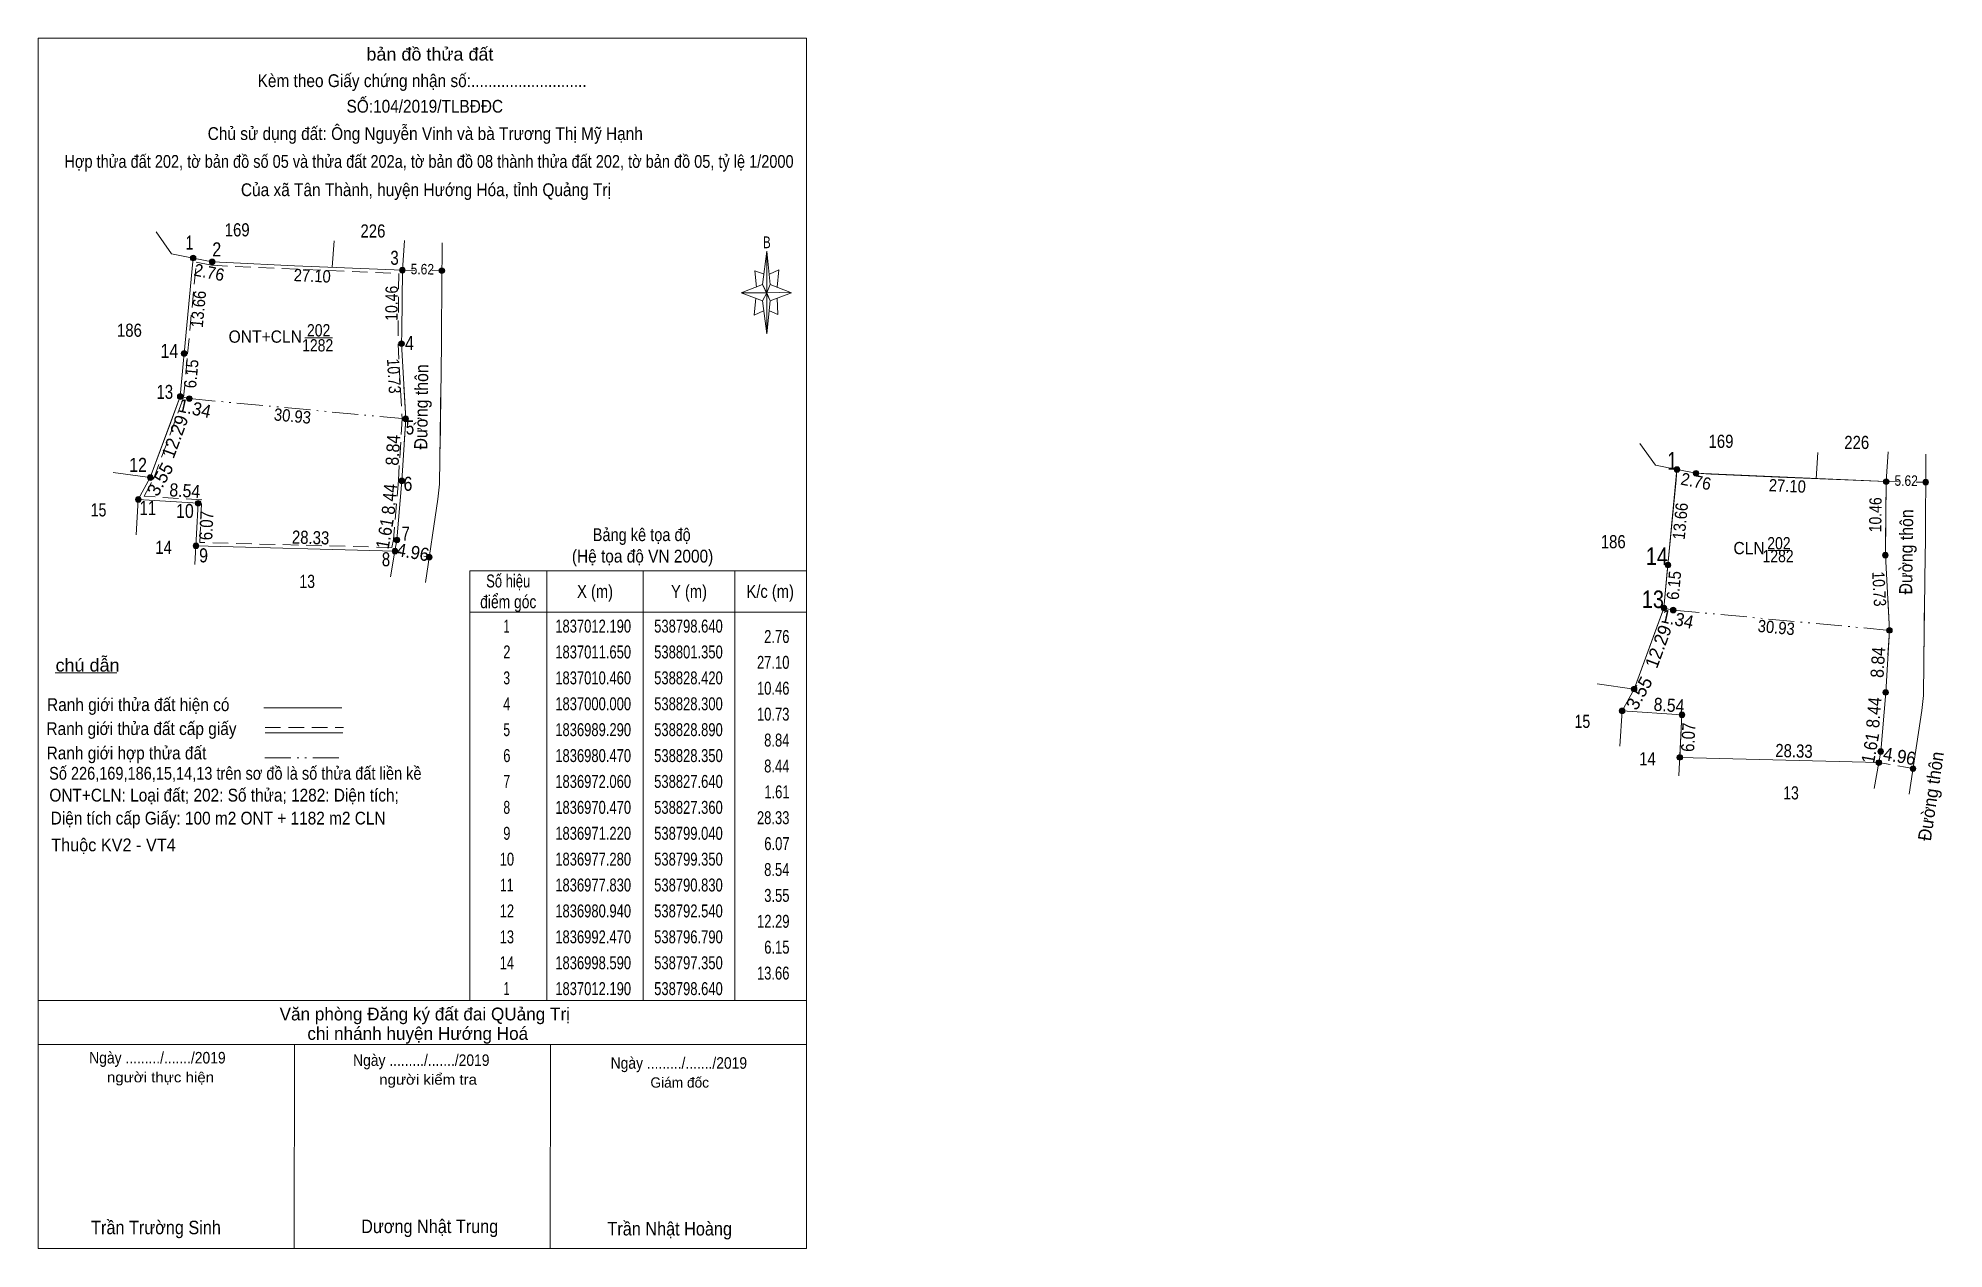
# Model space of a CAD drawing. Header units: metres. Extents: x 538565 to 538837, y 1836901 to 1837074.
import ezdxf
from ezdxf.enums import TextEntityAlignment as Align

# ---------------------------------------------------------------- set-up
doc = ezdxf.new("R2010")
doc.units = ezdxf.units.M
doc.header["$LTSCALE"] = 0.74
doc.linetypes.add('DASH_DOUBLE_DOT', pattern=[9.2, 5, -1.2, 0.3, -1.2, 0.3, -1.2])
doc.linetypes.add('MEDIUM_DASHED', pattern=[4.5, 3, -1.5])
for name, color, linetype, lineweight in [('1', 7, 'Continuous', 13), ('10', 7, 'Continuous', 13), ('12', 7, 'Continuous', 13), ('13', 7, 'Continuous', 13), ('17', 7, 'Continuous', 13), ('2', 7, 'Continuous', 13), ('23', 7, 'Continuous', 13), ('5', 7, 'Continuous', 13), ('54', 7, 'Continuous', 25), ('6', 7, 'Continuous', 13), ('63', 7, 'Continuous', 13)]:
    doc.layers.add(name, color=color, linetype=linetype, lineweight=lineweight)
doc.layers.add('62', color=7, linetype='Continuous')

msp = doc.modelspace()

# ---------------------------------------------------------------- hatches: boundary and pattern name
at = {"layer": '54'}
for points in [[(538587.69, 1837042.29, 1), (538587.19, 1837042.29, 1)], [(538590.4, 1837041.75, 1), (538589.9, 1837041.75, 1)], [(538617.47, 1837040.56, 1), (538616.97, 1837040.56, 1)], [(538623.09, 1837040.49, 1), (538622.59, 1837040.49, 1)], [(538617.35, 1837030.1, 1), (538616.85, 1837030.1, 1)], [(538586.4, 1837028.68, 1), (538585.9, 1837028.68, 1)], [(538585.84, 1837022.57, 1), (538585.34, 1837022.57, 1)], [(538585.84, 1837022.57, 1), (538585.34, 1837022.57, 1)], [(538587.15, 1837022.28, 1), (538586.65, 1837022.28, 1)], [(538587.15, 1837022.28, 1), (538586.65, 1837022.28, 1)], [(538617.94, 1837019.39, 1), (538617.44, 1837019.39, 1)], [(538617.94, 1837019.39, 1), (538617.44, 1837019.39, 1)], [(538798.89, 1837012.19, 1), (538798.39, 1837012.19, 1)], [(538801.6, 1837011.65, 1), (538801.1, 1837011.65, 1)], [(538828.67, 1837010.46, 1), (538828.17, 1837010.46, 1)], [(538834.29, 1837010.39, 1), (538833.79, 1837010.39, 1)], [(538797.6, 1836998.58, 1), (538797.1, 1836998.58, 1)], [(538828.55, 1837000, 1), (538828.05, 1837000, 1)], [(538797.04, 1836992.47, 1), (538796.54, 1836992.47, 1)], [(538797.04, 1836992.47, 1), (538796.54, 1836992.47, 1)], [(538798.35, 1836992.18, 1), (538797.85, 1836992.18, 1)], [(538798.35, 1836992.18, 1), (538797.85, 1836992.18, 1)], [(538829.14, 1836989.29, 1), (538828.64, 1836989.29, 1)], [(538829.14, 1836989.29, 1), (538828.64, 1836989.29, 1)]]:
    msp.add_hatch(color=256, dxfattribs=at).paths.add_polyline_path(points)
at = {"layer": '63'}
for points in [[(538587.84, 1837042.29, 1), (538587.04, 1837042.29, 1)], [(538590.55, 1837041.75, 1), (538589.75, 1837041.75, 1)], [(538617.62, 1837040.56, 1), (538616.82, 1837040.56, 1)], [(538623.24, 1837040.49, 1), (538622.44, 1837040.49, 1)], [(538617.5, 1837030.1, 1), (538616.7, 1837030.1, 1)], [(538586.55, 1837028.69, 1), (538585.75, 1837028.69, 1)], [(538585.99, 1837022.57, 1), (538585.19, 1837022.57, 1)], [(538587.3, 1837022.28, 1), (538586.5, 1837022.28, 1)], [(538618.09, 1837019.39, 1), (538617.29, 1837019.39, 1)], [(538581.74, 1837011.04, 1), (538580.94, 1837011.04, 1)], [(538799.04, 1837012.19, 1), (538798.24, 1837012.19, 1)], [(538801.75, 1837011.65, 1), (538800.95, 1837011.65, 1)], [(538617.55, 1837010.57, 1), (538616.75, 1837010.57, 1)], [(538828.82, 1837010.46, 1), (538828.02, 1837010.46, 1)], [(538834.44, 1837010.39, 1), (538833.64, 1837010.39, 1)], [(538580.03, 1837007.93, 1), (538579.23, 1837007.93, 1)], [(538588.55, 1837007.38, 1), (538587.75, 1837007.38, 1)], [(538588.24, 1837001.32, 1), (538587.44, 1837001.32, 1)], [(538616.56, 1837000.57, 1), (538615.76, 1837000.57, 1)], [(538616.84, 1837002.16, 1), (538616.04, 1837002.16, 1)], [(538828.7, 1837000, 1), (538827.9, 1837000, 1)], [(538621.44, 1836999.71, 1), (538620.64, 1836999.71, 1)], [(538797.75, 1836998.59, 1), (538796.95, 1836998.59, 1)], [(538797.19, 1836992.47, 1), (538796.39, 1836992.47, 1)], [(538798.5, 1836992.18, 1), (538797.7, 1836992.18, 1)], [(538829.29, 1836989.29, 1), (538828.49, 1836989.29, 1)], [(538792.94, 1836980.94, 1), (538792.14, 1836980.94, 1)], [(538828.75, 1836980.47, 1), (538827.95, 1836980.47, 1)], [(538791.23, 1836977.83, 1), (538790.43, 1836977.83, 1)], [(538799.75, 1836977.28, 1), (538798.95, 1836977.28, 1)], [(538799.44, 1836971.22, 1), (538798.64, 1836971.22, 1)], [(538827.76, 1836970.47, 1), (538826.96, 1836970.47, 1)], [(538828.04, 1836972.06, 1), (538827.24, 1836972.06, 1)], [(538832.64, 1836969.61, 1), (538831.84, 1836969.61, 1)]]:
    msp.add_hatch(color=256, dxfattribs=at).paths.add_polyline_path(points)

# ---------------------------------------------------------------- linework, layer by layer
at = {"layer": '1', "linetype": 'MEDIUM_DASHED'}
msp.add_lwpolyline([(538587.89, 1837041.69), (538590.09, 1837041.25), (538616.71, 1837040.08), (538616.6, 1837030.09), (538617.19, 1837019.39), (538616.65, 1837010.61), (538615.94, 1837002.22), (538615.74, 1837001.08), (538588.37, 1837001.81), (538588.67, 1837007.85), (538580.45, 1837008.38), (538581.8, 1837010.83), (538586.08, 1837022.46), (538586.65, 1837028.64)], close=True, dxfattribs=at)
at = {"layer": '1'}
msp.add_lwpolyline([(538798.64, 1837012.19), (538801.35, 1837011.65), (538828.42, 1837010.46), (538828.3, 1837000), (538828.89, 1836989.29), (538828.35, 1836980.47), (538827.64, 1836972.06), (538827.36, 1836970.47), (538799.04, 1836971.22), (538799.35, 1836977.28), (538790.83, 1836977.83), (538792.54, 1836980.94), (538796.79, 1836992.47), (538797.35, 1836998.59)], close=True, dxfattribs=at)
at = {"layer": '10'}
for p, q in [((538582.16, 1837046.01), (538584.37, 1837042.91)), ((538584.37, 1837042.91), (538587.44, 1837042.29)), ((538587.3, 1837040.81), (538586.15, 1837028.69)), ((538617.22, 1837040.56), (538617.12, 1837031.87)), ((538793.36, 1837015.91), (538795.57, 1837012.81)), ((538795.57, 1837012.81), (538798.64, 1837012.19)), ((538798.5, 1837010.71), (538797.35, 1836998.59)), ((538828.42, 1837010.46), (538828.32, 1837001.77))]:
    msp.add_line(p, q, dxfattribs=at)
for points in [[(538592.24, 1837041.65), (538601.87, 1837041.19), (538617.22, 1837040.56)], [(538617.12, 1837031.87), (538617.1, 1837030.1), (538617.69, 1837019.39), (538617.47, 1837015.87)], [(538586.06, 1837027.77), (538585.59, 1837022.57), (538584.26, 1837018.95)], [(538803.44, 1837011.55), (538813.07, 1837011.09), (538828.42, 1837010.46)], [(538828.32, 1837001.77), (538828.3, 1837000), (538828.89, 1836989.29), (538828.67, 1836985.77)], [(538797.26, 1836997.67), (538796.79, 1836992.47), (538795.46, 1836988.85)]]:
    msp.add_lwpolyline(points, dxfattribs=at)
at = {"layer": '12'}
for p, q in [((538587.44, 1837042.29), (538587.3, 1837040.81)), ((538618.99, 1837040.53), (538617.22, 1837040.56)), ((538622.84, 1837040.49), (538621.48, 1837040.5)), ((538586.15, 1837028.69), (538586.06, 1837027.77)), ((538798.64, 1837012.19), (538798.5, 1837010.71)), ((538830.19, 1837010.43), (538828.42, 1837010.46)), ((538834.04, 1837010.39), (538832.68, 1837010.4)), ((538797.35, 1836998.59), (538797.26, 1836997.67))]:
    msp.add_line(p, q, dxfattribs=at)
for points in [[(538587.44, 1837042.29), (538590.15, 1837041.75), (538592.24, 1837041.65)], [(538798.64, 1837012.19), (538801.35, 1837011.65), (538803.44, 1837011.55)]]:
    msp.add_lwpolyline(points, dxfattribs=at)
at = {"layer": '13'}
for p, q in [((538603.32, 1837030.92), (538607.29, 1837030.93)), ((538811.64, 1837000.66), (538814.9, 1837000.67))]:
    msp.add_line(p, q, dxfattribs=at)
at = {"layer": '17'}
for p, q in [((538567.78, 1836983.25), (538576.58, 1836983.25)), ((538565.37, 1836901.31), (538565.39, 1836930.35)), ((538601.82, 1836901.28), (538601.84, 1836930.32)), ((538638.27, 1836901.26), (538638.29, 1836930.31))]:
    msp.add_line(p, q, dxfattribs=at)
at = {"layer": '2', "linetype": 'DASH_DOUBLE_DOT'}
for p, q in [((538585.59, 1837022.57), (538586.9, 1837022.28)), ((538586.9, 1837022.28), (538617.69, 1837019.39)), ((538796.79, 1836992.47), (538798.1, 1836992.18)), ((538798.1, 1836992.18), (538828.89, 1836989.29))]:
    msp.add_line(p, q, dxfattribs=at)
at = {"layer": '2'}
for p, q in [((538576.07, 1837011.78), (538581.34, 1837011.04)), ((538579.63, 1837007.93), (538588.15, 1837007.38)), ((538588.15, 1837007.38), (538587.7, 1836998.68)), ((538587.84, 1837001.32), (538616.16, 1837000.57)), ((538616.16, 1837000.57), (538615.52, 1836996.9)), ((538616.97, 1837000.43), (538616.16, 1837000.57)), ((538621.04, 1836999.71), (538620.25, 1836999.85)), ((538787.27, 1836981.68), (538792.54, 1836980.94)), ((538790.83, 1836977.83), (538799.35, 1836977.28)), ((538799.35, 1836977.28), (538798.9, 1836968.58)), ((538799.04, 1836971.22), (538827.36, 1836970.47)), ((538827.36, 1836970.47), (538826.72, 1836966.8))]:
    msp.add_line(p, q, dxfattribs=at)
at = {"layer": '2', "linetype": 'MEDIUM_DASHED'}
msp.add_line((538832.24, 1836969.61), (538827.36, 1836970.47), dxfattribs=at)
at = {"layer": '2'}
for points in [[(538586.06, 1837027.77), (538585.59, 1837022.57), (538581.34, 1837011.04), (538579.63, 1837007.93), (538579.31, 1837002.9)], [(538617.43, 1837024.06), (538617.69, 1837019.39), (538617.15, 1837010.57), (538616.44, 1837002.16), (538616.16, 1837000.57)], [(538622.69, 1837024.25), (538622.51, 1837010.11), (538622.27, 1837007.97), (538620.5, 1836996.09)], [(538797.26, 1836997.67), (538796.79, 1836992.47), (538792.54, 1836980.94), (538790.83, 1836977.83), (538790.51, 1836972.8)], [(538828.63, 1836993.96), (538828.89, 1836989.29), (538828.35, 1836980.47), (538827.64, 1836972.06), (538827.36, 1836970.47)], [(538833.89, 1836994.15), (538833.71, 1836980.01), (538833.47, 1836977.87), (538831.7, 1836965.99)]]:
    msp.add_lwpolyline(points, dxfattribs=at)
at = {"layer": '23'}
for p, q in [((538607.23, 1837040.97), (538607.5, 1837044.72)), ((538617.51, 1837044.79), (538617.22, 1837040.56)), ((538622.77, 1837030.1), (538622.58, 1837015.15)), ((538818.43, 1837010.87), (538818.7, 1837014.62)), ((538828.71, 1837014.69), (538828.42, 1837010.46)), ((538833.97, 1837000), (538833.78, 1836985.05))]:
    msp.add_line(p, q, dxfattribs=at)
for points in [[(538622.77, 1837030.1), (538622.79, 1837031.93), (538622.86, 1837044.46)], [(538833.97, 1837000), (538833.99, 1837001.83), (538834.06, 1837014.36)]]:
    msp.add_lwpolyline(points, dxfattribs=at)
at = {"layer": '5'}
for p, q in [((538565.37, 1836901.31), (538565.37, 1837073.59)), ((538668.49, 1837038.53), (538669.09, 1837043.26)), ((538669.58, 1837038.53), (538672.62, 1837037.32)), ((538668.49, 1837036.21), (538665.45, 1837037.32)), ((538669.58, 1837036.21), (538669.09, 1837031.49)), ((538670.55, 1837036.58), (538670.68, 1837034.27)), ((538670.68, 1837034.27), (538669.46, 1837034.76))]:
    msp.add_line(p, q, dxfattribs=at)
for points in [[(538565.37, 1837073.59), (538674.72, 1837073.59), (538674.72, 1836901.31)], [(538669.09, 1837037.32), (538668.49, 1837038.53), (538665.45, 1837037.32)], [(538668.73, 1837039.99), (538667.39, 1837040.47), (538667.63, 1837038.16)], [(538669.46, 1837039.99), (538670.79, 1837040.59), (538670.55, 1837038.16)], [(538667.52, 1837036.58), (538667.27, 1837034.15), (538668.61, 1837034.76)], [(538669.09, 1837037.32), (538669.58, 1837036.21), (538672.62, 1837037.32)]]:
    msp.add_lwpolyline(points, dxfattribs=at)
for points in [[(538669.09, 1837043.26), (538669.58, 1837038.53), (538669.09, 1837037.32)], [(538669.09, 1837037.32), (538665.45, 1837037.32), (538668.49, 1837038.53), (538669.58, 1837036.21), (538672.62, 1837037.32), (538669.09, 1837037.43)], [(538669.09, 1837037.32), (538669.09, 1837031.49), (538668.49, 1837036.21)]]:
    msp.add_lwpolyline(points, close=True, dxfattribs=at)
at = {"layer": '54', "lineweight": 13}
for points in [[(538584.26, 1837018.95), (538581.34, 1837011.04), (538579.63, 1837007.93)], [(538795.46, 1836988.85), (538792.54, 1836980.94), (538790.83, 1836977.83)]]:
    msp.add_lwpolyline(points, dxfattribs=at)
at = {"layer": '54'}
for centre in [(538587.44, 1837042.29), (538590.15, 1837041.75), (538617.22, 1837040.56), (538622.84, 1837040.49), (538617.1, 1837030.1), (538586.15, 1837028.68), (538585.59, 1837022.57), (538585.59, 1837022.57), (538586.9, 1837022.28), (538586.9, 1837022.28), (538617.69, 1837019.39), (538617.69, 1837019.39), (538798.64, 1837012.19), (538801.35, 1837011.65), (538828.42, 1837010.46), (538834.04, 1837010.39), (538797.35, 1836998.58), (538828.3, 1837000), (538796.79, 1836992.47), (538796.79, 1836992.47), (538798.1, 1836992.18), (538798.1, 1836992.18), (538828.89, 1836989.29), (538828.89, 1836989.29)]:
    msp.add_circle(centre, 0.25, dxfattribs=at)
at = {"layer": '6'}
for p, q in [((538597.5, 1836978.29), (538608.59, 1836978.29)), ((538597.67, 1836974.73), (538608.76, 1836974.73)), ((538565.37, 1836936.62), (538674.72, 1836936.62)), ((538565.37, 1836930.35), (538674.72, 1836930.35)), ((538674.72, 1836901.31), (538565.37, 1836901.31))]:
    msp.add_line(p, q, dxfattribs=at)
at = {"layer": '6', "linetype": 'MEDIUM_DASHED'}
msp.add_line((538597.67, 1836975.49), (538608.84, 1836975.49), dxfattribs=at)
at = {"layer": '6', "linetype": 'DASH_DOUBLE_DOT'}
msp.add_line((538597.65, 1836971.15), (538608.74, 1836971.15), dxfattribs=at)
at = {"layer": '63'}
for p, q in [((538637.77, 1836997.79), (538637.77, 1836936.6)), ((538651.49, 1836997.79), (538651.49, 1836936.6)), ((538664.54, 1836997.79), (538664.54, 1836936.6)), ((538626.8, 1836991.89), (538674.72, 1836991.89))]:
    msp.add_line(p, q, dxfattribs=at)
msp.add_lwpolyline([(538626.8, 1836997.79), (538674.72, 1836997.79), (538674.72, 1836936.6), (538626.8, 1836936.6)], close=True, dxfattribs=at)
for centre in [(538587.44, 1837042.29), (538590.15, 1837041.75), (538617.22, 1837040.56), (538622.84, 1837040.49), (538617.1, 1837030.1), (538586.15, 1837028.69), (538585.59, 1837022.57), (538586.9, 1837022.28), (538617.69, 1837019.39), (538581.34, 1837011.04), (538798.64, 1837012.19), (538801.35, 1837011.65), (538617.15, 1837010.57), (538828.42, 1837010.46), (538834.04, 1837010.39), (538579.63, 1837007.93), (538588.15, 1837007.38), (538587.84, 1837001.32), (538616.16, 1837000.57), (538616.44, 1837002.16), (538828.3, 1837000), (538621.04, 1836999.71), (538797.35, 1836998.59), (538796.79, 1836992.47), (538798.1, 1836992.18), (538828.89, 1836989.29), (538792.54, 1836980.94), (538828.35, 1836980.47), (538790.83, 1836977.83), (538799.35, 1836977.28), (538799.04, 1836971.22), (538827.36, 1836970.47), (538827.64, 1836972.06), (538832.24, 1836969.61)]:
    msp.add_circle(centre, 0.4, dxfattribs=at)

# ---------------------------------------------------------------- texts
at = {"layer": '12', "width": 0.85}
for p in [(538620.0507, 1837039.9589), (538831.2507, 1837009.8589)]:
    msp.add_text('5.62', height=1.5, rotation=359.286, dxfattribs=at).set_placement(p, align=Align.CENTER)
at = {"layer": '13'}
for s, height, width, p in [('169', 1.87, 0.85, (538593.705, 1837045.37)), ('226', 1.87, 0.85, (538613.025, 1837045.21)), ('186', 1.87, 0.85, (538578.365, 1837031.08)), ('202', 1.75, 0.85, (538605.3, 1837031.13)), ('ONT+CLN', 1.75, 0.95, (538597.7, 1837030.23)), ('1282', 1.75, 0.85, (538605.16, 1837028.99)), ('169', 1.87, 0.85, (538804.905, 1837015.27)), ('226', 1.87, 0.85, (538824.225, 1837015.11)), ('186', 1.87, 0.85, (538789.565, 1837000.98)), ('CLN', 1.75, 0.95, (538808.9, 1837000.13)), ('1282', 1.75, 0.85, (538813.03, 1836998.99)), ('202', 1.75, 0.85, (538813.15, 1837000.82))]:
    msp.add_text(s, height=height, dxfattribs=dict(at, width=width)).set_placement(p, align=Align.CENTER)
at = {"layer": '13', "width": 0.9}
for p in [(538620.8357, 1837021.0878), (538832.1957, 1837000.4478)]:
    msp.add_text('Đường thôn', height=1.87, rotation=89.255, dxfattribs=at).set_placement(p, align=Align.CENTER)
at = {"layer": '2'}
for s, rotation, width, p in [('1.34', 347.518, 0.95, (538587.4779, 1837019.9702)), ('8.84', 86.496, 0.9, (538616.8021, 1837014.8879)), ('8.54', 356.306, 0.9, (538586.1948, 1837008.2503)), ('8.44', 85.174, 0.9, (538616.2937, 1837007.8963)), ('15', 359.97, 0.8, (538573.9745, 1837005.5094)), ('6.07', 87.072, 0.85, (538590.2481, 1837004.1522)), ('28.33', 358.483, 0.85, (538604.1303, 1837001.5788)), ('1.61', 80.013, 0.9, (538615.6356, 1837002.9428)), ('14', 359.97, 0.85, (538583.2345, 1837000.1794)), ('4.96', 350.005, 0.95, (538618.5727, 1836999.5065)), ('13', 359.97, 0.8, (538603.6695, 1836995.3294)), ('1.34', 347.518, 0.95, (538798.5079, 1836989.9902)), ('8.84', 86.496, 0.9, (538828.1621, 1836984.6879)), ('8.54', 356.306, 0.9, (538797.4548, 1836977.7203)), ('8.44', 85.174, 0.9, (538827.5937, 1836977.5263)), ('15', 359.97, 0.8, (538785.1745, 1836975.4094)), ('6.07', 87.072, 0.85, (538801.1781, 1836974.0322)), ('28.33', 358.483, 0.85, (538815.2702, 1836971.2088)), ('1.61', 80.013, 0.9, (538827.0656, 1836972.4128)), ('14', 359.97, 0.85, (538794.4345, 1836970.0794)), ('4.96', 350.005, 0.95, (538830.1527, 1836970.4765)), ('13', 359.97, 0.8, (538814.8695, 1836965.2294))]:
    msp.add_text(s, height=1.87, rotation=rotation, dxfattribs=dict(at, width=width)).set_placement(p, align=Align.CENTER)
for s, rotation, p in [('12.29', 69.766, (538585.7248, 1837016.5517)), ('3.55', 61.196, (538583.5551, 1837010.3545)), ('12.29', 69.766, (538796.8648, 1836986.6716)), ('3.55', 61.196, (538794.0751, 1836979.9045))]:
    msp.add_text(s, height=1.87, rotation=rotation, dxfattribs=at).set_placement(p, align=Align.CENTER)
at = {"layer": '5'}
for s, height, width, p in [('bản đồ thửa đất', 1.823, 1.05, (538621.135, 1837070.4)), ('Kèm theo Giấy chứng nhận số:...........................', 1.823, 0.9, (538620.025, 1837066.62)), ('SỐ:104/2019/TLBĐĐC', 1.82, 0.9, (538620.41, 1837062.98)), ('Chủ sử dụng đất: Ông Nguyễn Vinh và bà Trương Thị Mỹ Hạnh', 1.823, 0.9, (538620.475, 1837059.09)), ('Hợp thửa đất 202, tờ bản đồ số 05 và thửa đất 202a, tờ bản đồ 08 thành thửa đất 202, tờ bản đồ 05, tỷ lệ 1/2000', 1.82, 0.85, (538621.01, 1837055.13)), ('Của xã Tân Thành, huyện Hướng Hóa, tỉnh Quảng Trị', 1.823, 0.9, (538620.57, 1837051.1)), ('B', 1.674, 0.75, (538669.09, 1837043.69))]:
    msp.add_text(s, height=height, dxfattribs=dict(at, width=width)).set_placement(p, align=Align.CENTER)
at = {"layer": '6'}
for s, height, width, p in [('Bảng kê tọa độ', 1.823, 0.85, (538651.285, 1837002)), ('(Hệ tọa độ VN 2000)', 1.823, 0.9, (538651.405, 1836998.95)), ('chú dẫn', 1.823, 1.05, (538572.41, 1836983.43)), ('Ranh giới thửa đất hiện có ', 1.823, 0.9, (538579.925, 1836977.81)), ('Ranh giới thửa đất cấp giấy', 1.823, 0.9, (538580.08, 1836974.4)), ('Ranh giới hợp thửa đất', 1.82, 0.9, (538577.95, 1836970.93)), ('Ngày ........./......./2019', 1.64, 0.9, (538582.35, 1836927.65)), ('Ngày ........./......./2019', 1.64, 0.9, (538619.91, 1836927.3)), ('Ngày ........./......./2019', 1.64, 0.9, (538656.57, 1836926.9)), ('người thực hiện', 1.458, 1.1, (538582.79, 1836924.96)), ('người kiểm tra', 1.458, 1.1, (538620.875, 1836924.63)), ('Trần Trường Sinh', 1.92, 0.9, (538582.15, 1836903.35)), ('Dương Nhật Trung', 1.92, 0.9, (538621.11, 1836903.51)), ('Trần Nhật Hoàng', 1.92, 0.9, (538655.27, 1836903.17))]:
    msp.add_text(s, height=height, dxfattribs=dict(at, width=width)).set_placement(p, align=Align.CENTER)
for s, width, p in [('Số 226,169,186,15,14,13 trên sơ đồ là số thửa đất liền kề', 0.85, (538566.94, 1836968.04)), ('ONT+CLN: Loại đất; 202: Số thửa; 1282: Diện tích;', 0.9, (538566.97, 1836964.93)), ('Diện tích cấp Giấy: 100 m2 ONT + 1182 m2 CLN', 0.9, (538567.16, 1836961.66)), ('Thuộc KV2 - VT4', 0.95, (538567.23, 1836957.85))]:
    msp.add_text(s, height=1.82, dxfattribs=dict(at, width=width)).set_placement(p)
for s, height, p in [(' Văn phòng Đăng ký đất đai QUảng Trị', 1.823, (538620.07, 1836933.78)), ('chi nhánh huyện Hướng Hoá', 1.823, (538619.41, 1836931.01)), ('Giám đốc', 1.458, (538656.695, 1836924.21))]:
    msp.add_text(s, height=height, dxfattribs=at).set_placement(p, align=Align.CENTER)
at = {"layer": '62', "width": 0.95}
msp.add_text('Đường thôn', height=1.87, rotation=81.507, dxfattribs=at).set_placement((538835.7076, 1836965.5569), align=Align.CENTER)
at = {"layer": '63'}
for s, height, width, p in [(' 1', 2, 0.75, (538587.48, 1837043.5)), (' 2', 2, 0.85, (538591.43, 1837042.52)), (' 3', 2, 0.8, (538616.7, 1837041.32)), (' 4', 2, 0.85, (538618.85, 1837029.18)), (' 14', 2, 0.85, (538585.32, 1837028.06)), (' 13', 2, 0.8, (538584.59, 1837022.24)), (' 5', 2, 0.8, (538618.9, 1837017.17)), (' 12', 2, 0.85, (538580.86, 1837011.85)), (' 1', 2.5, 0.75, (538798.64, 1837012.19)), (' 6', 2, 0.85, (538618.64, 1837009.16)), (' 11', 2, 0.8, (538582.17, 1837005.71)), (' 10', 2, 0.85, (538587.53, 1837005.29)), (' 7', 2, 0.8, (538618.28, 1837002.06)), (' 9', 2, 0.85, (538589.55, 1836998.97)), (' 8', 2, 0.8, (538615.48, 1836998.41)), (' 14', 2.5, 0.85, (538797.35, 1836998.59)), (' 13', 2.5, 0.85, (538796.79, 1836992.47)), ('2.76', 1.843, 0.75, (538672.31, 1836987.5)), ('27.10', 1.843, 0.75, (538672.31, 1836983.82)), ('10.46', 1.843, 0.75, (538672.31, 1836980.14)), ('10.73', 1.843, 0.75, (538672.31, 1836976.45)), ('8.84', 1.843, 0.75, (538672.31, 1836972.76)), ('8.44', 1.843, 0.75, (538672.31, 1836969.07)), ('1.61', 1.843, 0.75, (538672.33, 1836965.39)), ('28.33', 1.843, 0.75, (538672.31, 1836961.71)), ('6.07', 1.843, 0.75, (538672.33, 1836958.02)), ('8.54', 1.843, 0.75, (538672.31, 1836954.33)), ('3.55', 1.843, 0.75, (538672.32, 1836950.65)), ('12.29', 1.843, 0.75, (538672.32, 1836946.96)), ('6.15', 1.843, 0.75, (538672.32, 1836943.28)), ('13.66', 1.843, 0.75, (538672.31, 1836939.59))]:
    msp.add_text(s, height=height, dxfattribs=dict(at, width=width)).set_placement(p, align=Align.RIGHT)
for s, rotation, width, p in [('2.76', 348.731, 0.95, (538589.559, 1837039.3917)), ('27.10', 357.483, 0.9, (538604.3516, 1837038.8965)), ('10.46', 89.343, 0.85, (538616.5493, 1837035.84)), ('13.66', 84.582, 0.9, (538589.0478, 1837034.9324)), ('6.15', 84.772, 0.9, (538588.0335, 1837025.7353)), ('10.73', 273.153, 0.85, (538615.16, 1837025.4481)), ('30.93', 354.638, 0.9, (538601.4932, 1837018.9385)), ('2.76', 348.731, 0.95, (538801.179, 1837009.6417)), ('27.10', 357.483, 0.9, (538814.3116, 1837008.9865)), ('13.66', 84.582, 0.9, (538799.9778, 1837004.7524)), ('10.46', 89.343, 0.85, (538827.7492, 1837005.735)), ('6.15', 84.772, 0.9, (538799.0639, 1836995.6203)), ('10.73', 273.153, 0.85, (538826.5503, 1836995.1431)), ('30.93', 354.638, 0.9, (538812.6932, 1836988.8385))]:
    msp.add_text(s, height=1.75, rotation=rotation, dxfattribs=dict(at, width=width)).set_placement(p, align=Align.CENTER)
for s, width, p in [('Số hiệu', 0.75, (538632.28, 1836995.4)), ('X (m)', 0.85, (538644.64, 1836993.92)), ('Y (m)', 0.85, (538658.015, 1836993.92)), ('K/c (m)', 0.85, (538669.575, 1836993.92)), ('điểm góc', 0.8, (538632.29, 1836992.45)), (' 1', 0.65, (538631.825, 1836988.98)), ('1837012.190', 0.75, (538644.375, 1836988.98)), ('538798.640', 0.75, (538657.94, 1836988.98)), (' 2', 0.75, (538631.83, 1836985.3)), ('1837011.650', 0.75, (538644.375, 1836985.3)), ('538801.350', 0.75, (538657.94, 1836985.3)), (' 3', 0.7, (538631.83, 1836981.61)), ('1837010.460', 0.75, (538644.375, 1836981.61)), ('538828.420', 0.75, (538657.94, 1836981.61)), (' 4', 0.75, (538631.825, 1836977.92)), ('1837000.000', 0.75, (538644.375, 1836977.92)), ('538828.300', 0.75, (538657.94, 1836977.92)), (' 5', 0.7, (538631.83, 1836974.24)), ('1836989.290', 0.75, (538644.375, 1836974.24)), ('538828.890', 0.75, (538657.94, 1836974.24)), (' 6', 0.75, (538631.83, 1836970.55)), ('1836980.470', 0.75, (538644.375, 1836970.55)), ('538828.350', 0.75, (538657.94, 1836970.55)), (' 7', 0.7, (538631.835, 1836966.87)), ('1836972.060', 0.75, (538644.375, 1836966.87)), ('538827.640', 0.75, (538657.94, 1836966.87)), (' 8', 0.7, (538631.835, 1836963.18)), ('1836970.470', 0.75, (538644.375, 1836963.18)), ('538827.360', 0.75, (538657.94, 1836963.18)), (' 9', 0.75, (538631.83, 1836959.49)), ('1836971.220', 0.75, (538644.375, 1836959.49)), ('538799.040', 0.75, (538657.94, 1836959.49)), (' 10', 0.75, (538631.835, 1836955.81)), ('1836977.280', 0.75, (538644.375, 1836955.81)), ('538799.350', 0.75, (538657.94, 1836955.81)), (' 11', 0.7, (538631.835, 1836952.13)), ('1836977.830', 0.75, (538644.375, 1836952.13)), ('538790.830', 0.75, (538657.94, 1836952.13)), (' 12', 0.75, (538631.835, 1836948.44)), ('1836980.940', 0.75, (538644.375, 1836948.44)), ('538792.540', 0.75, (538657.94, 1836948.44)), (' 13', 0.75, (538631.83, 1836944.75)), ('1836992.470', 0.75, (538644.375, 1836944.75)), ('538796.790', 0.75, (538657.94, 1836944.75)), (' 14', 0.75, (538631.835, 1836941.06)), ('1836998.590', 0.75, (538644.375, 1836941.06)), ('538797.350', 0.75, (538657.94, 1836941.06)), (' 1', 0.65, (538631.825, 1836937.38)), ('1837012.190', 0.75, (538644.375, 1836937.38)), ('538798.640', 0.75, (538657.94, 1836937.38))]:
    msp.add_text(s, height=1.843, dxfattribs=dict(at, width=width)).set_placement(p, align=Align.CENTER)

doc.saveas('drawing.dxf')
